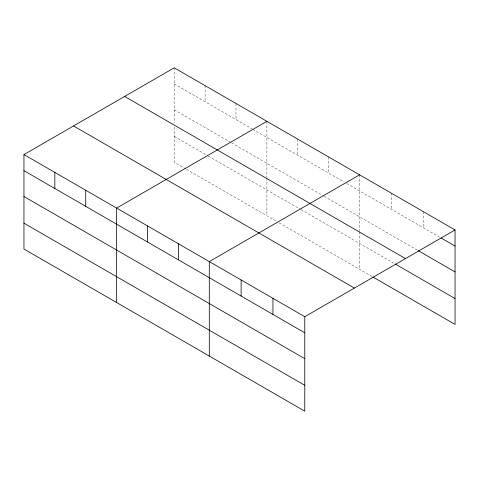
<?xml version="1.0" encoding="UTF-8"?>
<svg xmlns="http://www.w3.org/2000/svg" width="479" height="479" viewBox="0 0 479 479"><rect width="100%" height="100%" fill="white"/><g stroke="black" fill="none" stroke-linecap="round" stroke-linejoin="round"><path stroke-width="0.36" stroke-dasharray="2.4 1.8" d="M174.224 83.915L252.092 128.875M252.738 129.246L344.126 182.008M346.7 183.493L439.776 237.231M174.224 109.781L230.854 142.479M231.501 142.85L323.529 195.977M324.175 196.354L417.496 250.23M174.224 136.425L207.688 155.747M208.335 156.118L300.363 209.251M301.004 209.622L394.576 263.648M185.81 168.973L174.224 162.285L174.224 126.061M186.451 169.344L276.551 221.364M279.125 222.849L372.303 276.646M423.22 211.58L423.22 227.675M391.397 193.205L391.397 209.299M359.567 174.829L359.567 230.848M359.567 231.591L359.567 269.294M328.678 156.992L328.678 173.093M297.788 139.155L297.788 155.256M266.899 121.325L266.899 177.344M266.899 178.086L266.899 215.789M236.003 103.488L236.003 119.588M205.114 85.657L205.114 101.752M174.224 67.82L174.224 123.103"/><path stroke-width="0.72" d="M23.95 154.579L304.776 316.715L304.776 411.18L23.95 249.044L23.95 154.579L174.224 67.82L455.05 229.956L455.05 324.421L372.937 277.012M266.899 121.325L116.625 208.084L116.625 302.548M359.567 174.829L209.293 261.588L209.293 356.053M304.776 316.715L455.05 229.956M441.045 237.967L455.05 246.05M418.131 250.595L455.05 271.91M124.636 96.453L405.462 258.582M395.217 264.013L455.05 298.561M73.538 125.947L354.364 288.083M23.95 170.674L304.776 332.809M23.95 196.54L304.776 358.669M23.95 223.184L304.776 385.32M272.952 298.339L272.952 314.434M241.123 279.964L241.123 296.058M178.404 243.751L178.404 259.852M147.514 225.92L147.514 242.015M85.729 190.247L85.729 206.347M54.84 172.416L54.84 188.51"/></g></svg>
